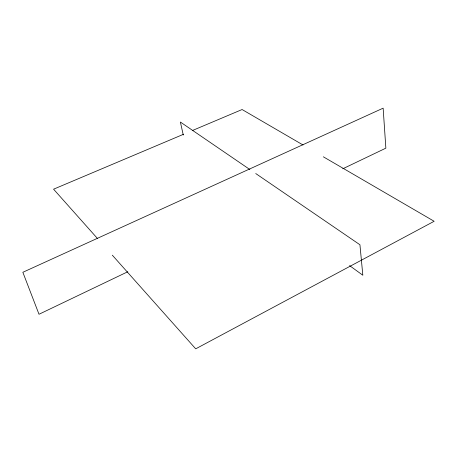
<?xml version="1.0" encoding="UTF-8"?>
<svg xmlns="http://www.w3.org/2000/svg" width="457" height="457" viewBox="0 0 457 457"><rect width="100%" height="100%" fill="white"/><g stroke="black" fill="none" stroke-linecap="round" stroke-linejoin="round"><path stroke-width="0.69" d="M127.811 271.732L39.005 314.262L22.85 272.286L383.143 108.166L385.862 148.159L342.744 168.804M183.634 134.232L53.578 189.192L97.638 238.68M192.831 130.348L242.096 109.531L303.037 144.989M323.35 156.808L434.15 221.279L195.71 348.834L112.325 255.177M249.848 169.518L180.384 122.042L183.263 135.009M255.737 173.54L359.933 244.758L362.835 275.24L349.576 265.603"/></g></svg>
